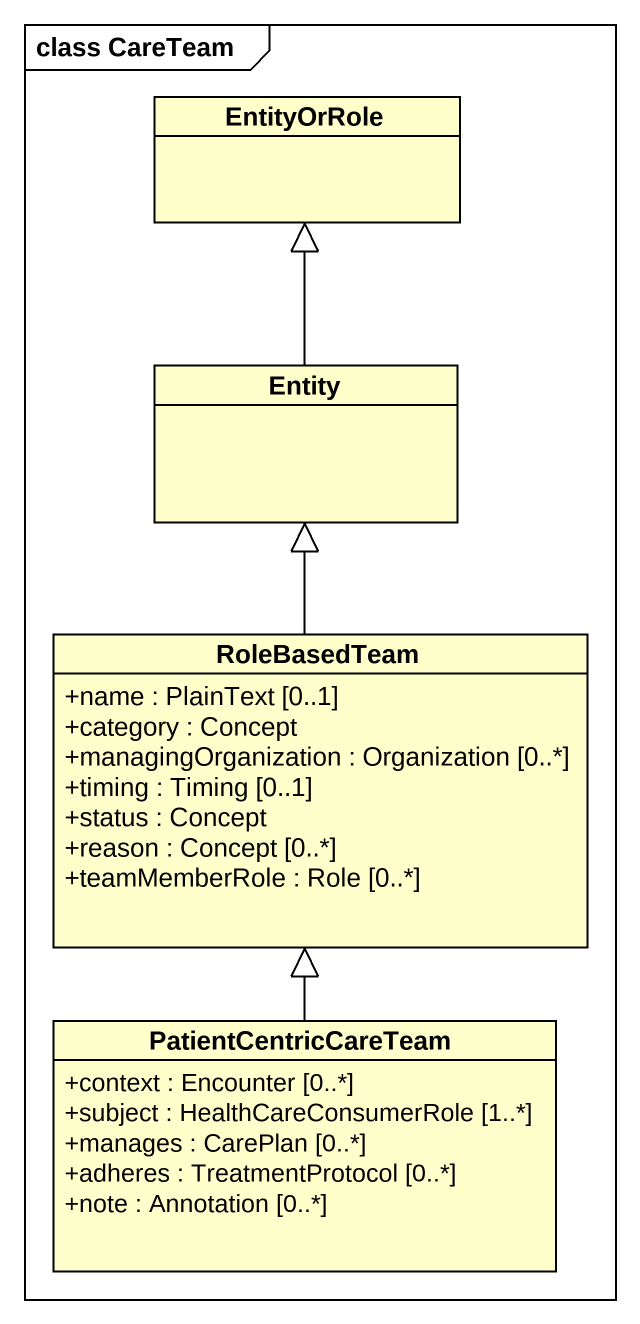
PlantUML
@startuml
mainframe class CareTeam
hide circle
hide empty members
skinparam classAttributeIconSize 0
class EntityOrRole
class "Entity" as Entity_
class RoleBasedTeam {
  +name : PlainText [0..1]
  +category : Concept
  +managingOrganization : Organization [0..*]
  +timing : Timing [0..1]
  +status : Concept
  +reason : Concept [0..*]
  +teamMemberRole : Role [0..*]
}
class PatientCentricCareTeam {
  +context : Encounter [0..*]
  +subject : HealthCareConsumerRole [1..*]
  +manages : CarePlan [0..*]
  +adheres : TreatmentProtocol [0..*]
  +note : Annotation [0..*]
}
Entity_ -up-|> EntityOrRole
RoleBasedTeam -up-|> Entity_
PatientCentricCareTeam -up-|> RoleBasedTeam
@enduml
